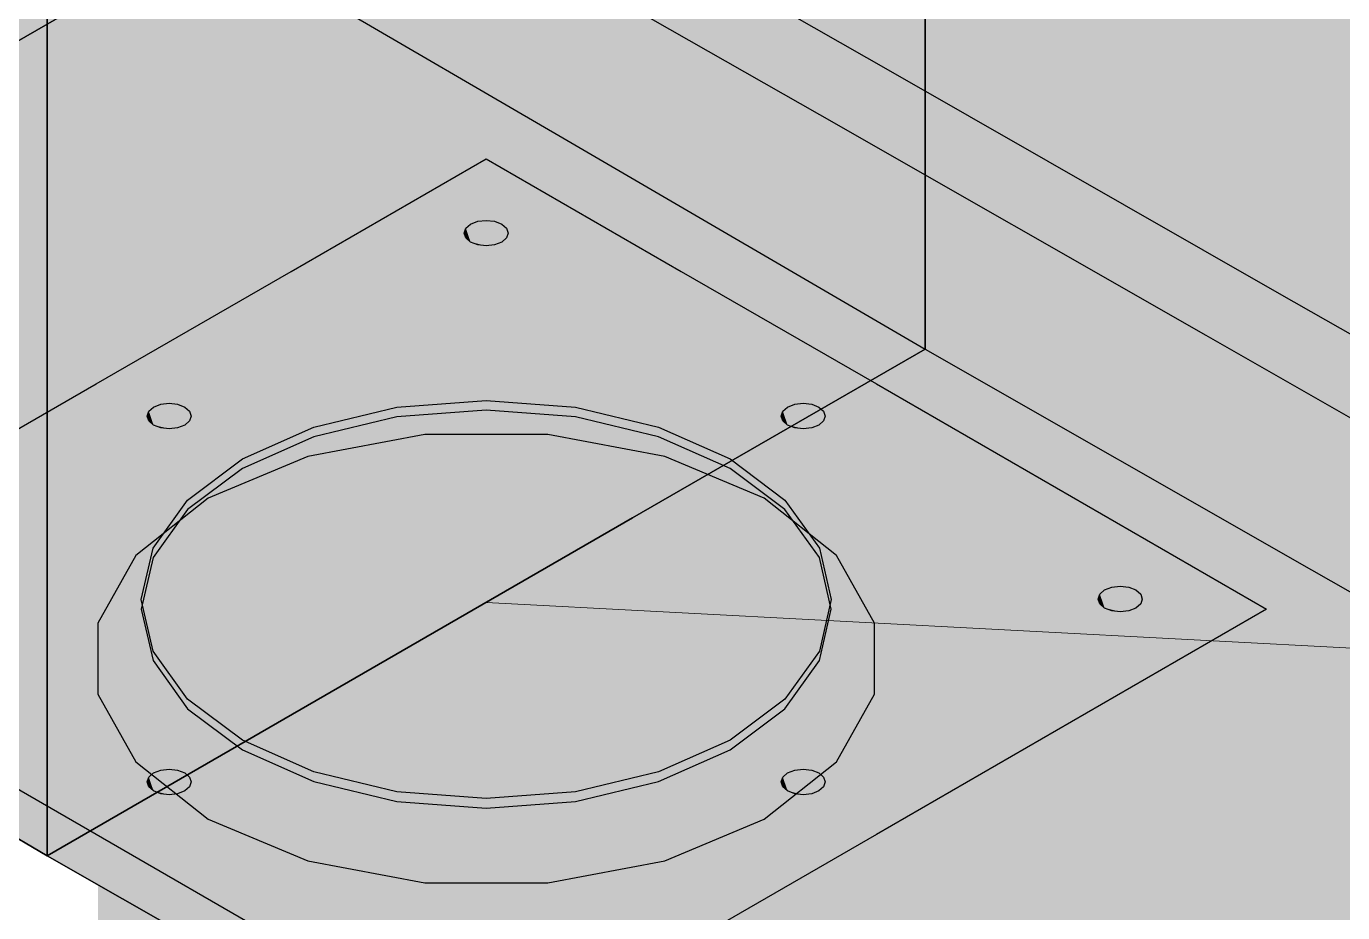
# Model space of a CAD drawing. Header units: metres. Extents: x 0 to 34.2, y 0 to 17.8.
# Drawn here: x 5.9806 to 6.2143, y 11.0714 to 11.2288 of the extents above; entities that cross this region are included whole.
import ezdxf

# ---------------------------------------------------------------- set-up
doc = ezdxf.new("R2010")
doc.units = ezdxf.units.M
doc.header["$LTSCALE"] = 0.25
doc.layers.add('ISO-ARISTAS', color=8, linetype='CONTINUOUS')
doc.layers.add('ISO-CONCRETO-SUP', color=254, linetype='CONTINUOUS', true_color=0xe8e8e8)
doc.layers.add('LLAMADAS', color=30, linetype='CONTINUOUS', lineweight=18)

msp = doc.modelspace()

# ---------------------------------------------------------------- linework, layer by layer
at = {"layer": 'ISO-ARISTAS', "color": 250}
for p, q in [((5.9843, 11.2215), (5.9843, 11.2915)), ((5.9843, 11.2915), (5.9843, 11.2215)), ((6.06588, 11.2598), (6.13446, 11.2206)), ((6.12147, 11.2131), (6.05289, 11.2523)), ((6.12147, 11.2131), (6.05289, 11.2523)), ((6.01288, 11.24573), (5.85699, 11.15573)), ((5.96092, 11.21574), (6.01288, 11.24573)), ((6.01288, 11.24573), (6.07653, 11.20862)), ((6.01288, 11.24573), (6.07653, 11.20862)), ((6.14018, 11.1715), (6.14018, 11.2415)), ((6.14018, 11.2415), (6.14018, 11.1715)), ((5.9843, 11.1515), (5.9843, 11.2215)), ((5.9843, 11.2215), (5.9843, 11.1515)), ((6.13446, 11.2206), (6.20305, 11.18139)), ((6.19006, 11.17389), (6.12147, 11.2131)), ((6.19006, 11.17389), (6.12147, 11.2131)), ((6.07653, 11.20862), (6.14018, 11.1715)), ((6.07653, 11.20862), (6.14018, 11.1715)), ((6.0276, 11.1853), (6.06224, 11.2053)), ((6.06224, 11.2053), (6.09688, 11.1853)), ((6.05862, 11.19297), (6.05947, 11.1937)), ((6.05947, 11.1937), (6.06074, 11.19419)), ((6.06074, 11.19419), (6.06224, 11.19436)), ((6.06224, 11.19436), (6.06374, 11.19419)), ((6.06374, 11.19419), (6.06501, 11.1937)), ((6.06501, 11.1937), (6.06586, 11.19297)), ((6.05832, 11.1921), (6.05862, 11.19297)), ((6.05862, 11.19123), (6.05832, 11.1921)), ((6.05947, 11.1905), (6.05862, 11.19123)), ((6.06586, 11.19123), (6.06501, 11.1905)), ((6.06586, 11.19297), (6.06616, 11.1921)), ((6.06616, 11.1921), (6.06586, 11.19123)), ((6.06074, 11.19001), (6.05947, 11.1905)), ((6.06224, 11.18984), (6.06074, 11.19001)), ((6.06374, 11.19001), (6.06224, 11.18984)), ((6.06501, 11.1905), (6.06374, 11.19001)), ((5.99296, 11.1653), (6.0276, 11.1853)), ((6.09688, 11.1853), (6.13152, 11.1653)), ((6.20305, 11.18139), (6.27163, 11.14219)), ((6.25864, 11.13469), (6.19006, 11.17389)), ((6.25864, 11.13469), (6.19006, 11.17389)), ((6.14018, 11.1715), (6.08822, 11.1415)), ((6.08822, 11.1415), (6.14018, 11.1715)), ((6.14018, 11.1715), (6.20877, 11.1323)), ((6.14018, 11.1715), (6.20877, 11.1323)), ((5.95832, 11.1453), (5.99296, 11.1653)), ((6.13152, 11.1653), (6.16617, 11.1453)), ((6.00233, 11.16047), (6.00318, 11.1612)), ((6.00318, 11.1612), (6.00445, 11.16169)), ((6.00445, 11.16169), (6.00595, 11.16186)), ((6.00595, 11.16186), (6.00745, 11.16169)), ((6.00745, 11.16169), (6.00872, 11.1612)), ((6.00872, 11.1612), (6.00957, 11.16047)), ((6.03162, 11.15762), (6.04639, 11.16115)), ((6.04639, 11.16115), (6.06224, 11.16236)), ((6.06224, 11.16066), (6.04639, 11.15945)), ((6.06224, 11.16236), (6.07809, 11.16115)), ((6.07809, 11.15945), (6.06224, 11.16066)), ((6.07809, 11.16115), (6.09286, 11.15762)), ((6.11491, 11.16047), (6.11576, 11.1612)), ((6.11576, 11.1612), (6.11703, 11.16169)), ((6.11703, 11.16169), (6.11853, 11.16186)), ((6.11853, 11.16186), (6.12003, 11.16169)), ((6.12003, 11.16169), (6.12131, 11.1612)), ((6.12131, 11.1612), (6.12215, 11.16047)), ((6.00203, 11.1596), (6.00233, 11.16047)), ((6.00233, 11.15873), (6.00203, 11.1596)), ((6.00318, 11.158), (6.00233, 11.15873)), ((6.00957, 11.15873), (6.00872, 11.158)), ((6.00957, 11.16047), (6.00987, 11.1596)), ((6.00987, 11.1596), (6.00957, 11.15873)), ((6.04639, 11.15945), (6.03162, 11.15592)), ((6.09286, 11.15592), (6.07809, 11.15945)), ((6.11461, 11.1596), (6.11491, 11.16047)), ((6.11491, 11.15873), (6.11461, 11.1596)), ((6.11576, 11.158), (6.11491, 11.15873)), ((6.12215, 11.15873), (6.12131, 11.158)), ((6.12215, 11.16047), (6.12245, 11.1596)), ((6.12245, 11.1596), (6.12215, 11.15873)), ((6.00445, 11.15751), (6.00318, 11.158)), ((6.00595, 11.15734), (6.00445, 11.15751)), ((6.00745, 11.15751), (6.00595, 11.15734)), ((6.00872, 11.158), (6.00745, 11.15751)), ((6.01894, 11.152), (6.03162, 11.15762)), ((6.03162, 11.15592), (6.01894, 11.1503)), ((6.05132, 11.15631), (6.03055, 11.15241)), ((6.05132, 11.15631), (6.03055, 11.15241)), ((6.07316, 11.15631), (6.05132, 11.15631)), ((6.07316, 11.15631), (6.05132, 11.15631)), ((6.09394, 11.15241), (6.07316, 11.15631)), ((6.09394, 11.15241), (6.07316, 11.15631)), ((6.09286, 11.15762), (6.10554, 11.152)), ((6.10554, 11.1503), (6.09286, 11.15592)), ((6.11703, 11.15751), (6.11576, 11.158)), ((6.11853, 11.15734), (6.11703, 11.15751)), ((6.12003, 11.15751), (6.11853, 11.15734)), ((6.12131, 11.158), (6.12003, 11.15751)), ((5.9843, 11.0815), (5.9843, 11.1515)), ((5.9843, 11.1515), (5.9843, 11.0815)), ((6.00921, 11.14468), (6.01894, 11.152)), ((6.03055, 11.15241), (6.01288, 11.145)), ((6.03055, 11.15241), (6.01288, 11.145)), ((6.11161, 11.145), (6.09394, 11.15241)), ((6.11161, 11.145), (6.09394, 11.15241)), ((6.10554, 11.152), (6.11528, 11.14468)), ((6.01894, 11.1503), (6.00921, 11.14298)), ((6.11528, 11.14298), (6.10554, 11.1503)), ((6.01288, 11.145), (6.00004, 11.1348)), ((6.01288, 11.145), (6.00004, 11.1348)), ((6.00309, 11.13615), (6.00921, 11.14468)), ((6.12444, 11.1348), (6.11161, 11.145)), ((6.12444, 11.1348), (6.11161, 11.145)), ((6.11528, 11.14468), (6.12139, 11.13615)), ((6.16617, 11.1453), (6.20081, 11.1253)), ((6.00921, 11.14298), (6.00309, 11.13445)), ((6.12139, 11.13445), (6.11528, 11.14298)), ((6.08822, 11.1415), (6.03626, 11.1115)), ((6.03626, 11.1115), (6.08822, 11.1415)), ((6.001, 11.127), (6.00309, 11.13615)), ((6.12139, 11.13615), (6.12348, 11.127)), ((6.00004, 11.1348), (5.99329, 11.12281)), ((6.00004, 11.1348), (5.99329, 11.12281)), ((6.00309, 11.13445), (6.001, 11.1253)), ((6.12348, 11.1253), (6.12139, 11.13445)), ((6.13119, 11.12281), (6.12444, 11.1348)), ((6.13119, 11.12281), (6.12444, 11.1348)), ((6.20877, 11.1323), (6.27736, 11.0931)), ((6.20877, 11.1323), (6.27736, 11.0931)), ((6.17091, 11.1271), (6.1712, 11.12797)), ((6.1712, 11.12797), (6.17205, 11.1287)), ((6.17205, 11.1287), (6.17333, 11.12919)), ((6.17333, 11.12919), (6.17483, 11.12936)), ((6.17483, 11.12936), (6.17633, 11.12919)), ((6.17633, 11.12919), (6.1776, 11.1287)), ((6.1776, 11.1287), (6.17845, 11.12797)), ((6.17845, 11.12797), (6.17874, 11.1271)), ((6.00309, 11.11785), (6.001, 11.127)), ((6.12348, 11.127), (6.12139, 11.11785)), ((6.1712, 11.12623), (6.17091, 11.1271)), ((6.17205, 11.1255), (6.1712, 11.12623)), ((6.17333, 11.12501), (6.17205, 11.1255)), ((6.1776, 11.1255), (6.17633, 11.12501)), ((6.17845, 11.12623), (6.1776, 11.1255)), ((6.17874, 11.1271), (6.17845, 11.12623)), ((6.001, 11.1253), (6.00309, 11.11615)), ((6.12139, 11.11615), (6.12348, 11.1253)), ((6.20081, 11.1253), (6.16617, 11.1053)), ((6.17483, 11.12484), (6.17333, 11.12501)), ((6.17633, 11.12501), (6.17483, 11.12484)), ((5.99329, 11.12281), (5.99329, 11.11019)), ((5.99329, 11.12281), (5.99329, 11.11019)), ((6.13119, 11.11019), (6.13119, 11.12281)), ((6.13119, 11.11019), (6.13119, 11.12281)), ((5.9843, 11.0815), (5.92065, 11.11862)), ((5.92065, 11.11862), (5.9843, 11.0815)), ((6.00921, 11.10932), (6.00309, 11.11785)), ((6.00309, 11.11615), (6.00921, 11.10762)), ((6.12139, 11.11785), (6.11528, 11.10932)), ((6.11528, 11.10762), (6.12139, 11.11615)), ((6.03626, 11.1115), (5.9843, 11.0815)), ((5.9843, 11.0815), (6.03626, 11.1115)), ((5.99329, 11.11019), (6.00004, 11.0982)), ((5.99329, 11.11019), (6.00004, 11.0982)), ((6.01894, 11.102), (6.00921, 11.10932)), ((6.11528, 11.10932), (6.10554, 11.102)), ((6.12444, 11.0982), (6.13119, 11.11019)), ((6.12444, 11.0982), (6.13119, 11.11019)), ((6.00921, 11.10762), (6.01894, 11.1003)), ((6.10554, 11.1003), (6.11528, 11.10762)), ((5.99296, 11.0853), (5.95832, 11.1053)), ((6.16617, 11.1053), (6.13152, 11.0853)), ((6.03162, 11.09638), (6.01894, 11.102)), ((6.01894, 11.1003), (6.03162, 11.09468)), ((6.10554, 11.102), (6.09286, 11.09638)), ((6.09286, 11.09468), (6.10554, 11.1003)), ((6.00004, 11.0982), (6.01288, 11.088)), ((6.00004, 11.0982), (6.01288, 11.088)), ((6.11161, 11.088), (6.12444, 11.0982)), ((6.11161, 11.088), (6.12444, 11.0982)), ((6.00203, 11.0946), (6.00233, 11.09547)), ((6.00233, 11.09547), (6.00318, 11.0962)), ((6.00318, 11.0962), (6.00445, 11.09669)), ((6.00445, 11.09669), (6.00595, 11.09686)), ((6.00595, 11.09686), (6.00745, 11.09669)), ((6.00745, 11.09669), (6.00872, 11.0962)), ((6.00872, 11.0962), (6.00957, 11.09547)), ((6.00957, 11.09547), (6.00987, 11.0946)), ((6.04639, 11.09285), (6.03162, 11.09638)), ((6.09286, 11.09638), (6.07809, 11.09285)), ((6.11461, 11.0946), (6.11491, 11.09547)), ((6.11491, 11.09547), (6.11576, 11.0962)), ((6.11576, 11.0962), (6.11703, 11.09669)), ((6.11703, 11.09669), (6.11853, 11.09686)), ((6.11853, 11.09686), (6.12003, 11.09669)), ((6.12003, 11.09669), (6.12131, 11.0962)), ((6.12131, 11.0962), (6.12215, 11.09547)), ((6.12215, 11.09547), (6.12245, 11.0946)), ((6.00233, 11.09373), (6.00203, 11.0946)), ((6.00318, 11.093), (6.00233, 11.09373)), ((6.00445, 11.09251), (6.00318, 11.093)), ((6.00872, 11.093), (6.00745, 11.09251)), ((6.00957, 11.09373), (6.00872, 11.093)), ((6.00987, 11.0946), (6.00957, 11.09373)), ((6.03162, 11.09468), (6.04639, 11.09115)), ((6.06224, 11.09164), (6.04639, 11.09285)), ((6.07809, 11.09285), (6.06224, 11.09164)), ((6.07809, 11.09115), (6.09286, 11.09468)), ((6.11491, 11.09373), (6.11461, 11.0946)), ((6.11576, 11.093), (6.11491, 11.09373)), ((6.11703, 11.09251), (6.11576, 11.093)), ((6.12131, 11.093), (6.12003, 11.09251)), ((6.12215, 11.09373), (6.12131, 11.093)), ((6.12245, 11.0946), (6.12215, 11.09373)), ((6.00595, 11.09234), (6.00445, 11.09251)), ((6.00745, 11.09251), (6.00595, 11.09234)), ((6.04639, 11.09115), (6.06224, 11.08994)), ((6.06224, 11.08994), (6.07809, 11.09115)), ((6.11853, 11.09234), (6.11703, 11.09251)), ((6.12003, 11.09251), (6.11853, 11.09234)), ((6.01288, 11.088), (6.03055, 11.08059)), ((6.01288, 11.088), (6.03055, 11.08059)), ((6.09394, 11.08059), (6.11161, 11.088)), ((6.09394, 11.08059), (6.11161, 11.088)), ((6.0276, 11.0653), (5.99296, 11.0853)), ((6.13152, 11.0853), (6.09688, 11.0653)), ((6.05289, 11.0423), (5.9843, 11.0815)), ((5.9843, 11.0815), (6.05289, 11.0423)), ((6.03055, 11.08059), (6.05132, 11.07669)), ((6.03055, 11.08059), (6.05132, 11.07669)), ((6.07316, 11.07669), (6.09394, 11.08059)), ((6.07316, 11.07669), (6.09394, 11.08059)), ((6.05132, 11.07669), (6.07316, 11.07669)), ((6.05132, 11.07669), (6.07316, 11.07669))]:
    msp.add_line(p, q, dxfattribs=at)
at = {"layer": 'ISO-CONCRETO-SUP', "true_color": 0xa8aaae}
msp.add_solid([(6.01288, 11.24573), (5.85699, 11.15573), (6.01288, 11.45574), (5.85699, 11.36574)], dxfattribs=at)
at = {"layer": 'ISO-CONCRETO-SUP', "true_color": 0xaaadb3}
for points in [[(5.92065, 11.25862), (5.9843, 11.2215), (5.92065, 11.32862), (5.9843, 11.2915)], [(6.01288, 11.24573), (6.07653, 11.20862), (6.01288, 11.31574), (6.07653, 11.27862)], [(6.14018, 11.2415), (6.20877, 11.2023), (6.14018, 11.3115), (6.20877, 11.2723)], [(5.9843, 11.2215), (6.05289, 11.1823), (5.9843, 11.2915), (6.05289, 11.2523)], [(6.07653, 11.20862), (6.14018, 11.1715), (6.07653, 11.27862), (6.14018, 11.2415)], [(6.20877, 11.2023), (6.27736, 11.1631), (6.20877, 11.2723), (6.27736, 11.2331)], [(5.92065, 11.18862), (5.9843, 11.1515), (5.92065, 11.25862), (5.9843, 11.2215)], [(6.05289, 11.1823), (6.12147, 11.1431), (6.05289, 11.2523), (6.12147, 11.2131)], [(6.14018, 11.1715), (6.20877, 11.1323), (6.14018, 11.2415), (6.20877, 11.2023)], [(5.9843, 11.1515), (6.05289, 11.1123), (5.9843, 11.2215), (6.05289, 11.1823)], [(6.12147, 11.1431), (6.19006, 11.10389), (6.12147, 11.2131), (6.19006, 11.17389)], [(6.20877, 11.1323), (6.27736, 11.0931), (6.20877, 11.2023), (6.27736, 11.1631)], [(5.92065, 11.11862), (5.9843, 11.0815), (5.92065, 11.18862), (5.9843, 11.1515)], [(6.05289, 11.1123), (6.12147, 11.0731), (6.05289, 11.1823), (6.12147, 11.1431)], [(6.19006, 11.10389), (6.25864, 11.06469), (6.19006, 11.17389), (6.25864, 11.13469)], [(5.9843, 11.0815), (6.05289, 11.0423), (5.9843, 11.1515), (6.05289, 11.1123)], [(6.12147, 11.0731), (6.19006, 11.03389), (6.12147, 11.1431), (6.19006, 11.10389)], [(6.05289, 11.0423), (6.12147, 11.0031), (6.05289, 11.1123), (6.12147, 11.0731)], [(6.19006, 11.03389), (6.25864, 10.99469), (6.19006, 11.10389), (6.25864, 11.06469)], [(6.12147, 11.0031), (6.19006, 10.96389), (6.12147, 11.0731), (6.19006, 11.03389)]]:
    msp.add_solid(points, dxfattribs=at)
at = {"layer": 'ISO-CONCRETO-SUP', "true_color": 0xbcc0c7}
for points in [[(6.06588, 11.2598), (6.13446, 11.2206), (6.05289, 11.2523), (6.12147, 11.2131)], [(6.01288, 11.24573), (6.07653, 11.20862), (5.96092, 11.21574), (6.02457, 11.17862)], [(6.13446, 11.2206), (6.20305, 11.18139), (6.12147, 11.2131), (6.19006, 11.17389)], [(5.96092, 11.21574), (6.02457, 11.17862), (5.90896, 11.18574), (5.97261, 11.14862)], [(6.07653, 11.20862), (6.14018, 11.1715), (6.02457, 11.17862), (6.08822, 11.1415)], [(6.06224, 11.2053), (6.09688, 11.1853), (6.0276, 11.1853), (6.06224, 11.1653)], [(6.0276, 11.1853), (6.06224, 11.1653), (5.99296, 11.1653), (6.0276, 11.1453)], [(6.09688, 11.1853), (6.13152, 11.1653), (6.06224, 11.1653), (6.09688, 11.1453)], [(6.20305, 11.18139), (6.27163, 11.14219), (6.19006, 11.17389), (6.25864, 11.13469)], [(6.02457, 11.17862), (6.08822, 11.1415), (5.97261, 11.14862), (6.03626, 11.1115)], [(6.14018, 11.1715), (6.20877, 11.1323), (6.08822, 11.1415), (6.15681, 11.1023)], [(5.99296, 11.1653), (6.0276, 11.1453), (5.95832, 11.1453), (5.99296, 11.1253)], [(6.06224, 11.1653), (6.09688, 11.1453), (6.0276, 11.1453), (6.06224, 11.1253)], [(6.13152, 11.1653), (6.16617, 11.1453), (6.09688, 11.1453), (6.13152, 11.1253)], [(5.97261, 11.14862), (6.03626, 11.1115), (5.92065, 11.11862), (5.9843, 11.0815)], [(5.95832, 11.1453), (5.99296, 11.1253), (5.92368, 11.1253), (5.95832, 11.1053)], [(6.0276, 11.1453), (6.06224, 11.1253), (5.99296, 11.1253), (6.0276, 11.1053)], [(6.09688, 11.1453), (6.13152, 11.1253), (6.06224, 11.1253), (6.09688, 11.1053)], [(6.16617, 11.1453), (6.20081, 11.1253), (6.13152, 11.1253), (6.16617, 11.1053)], [(6.08822, 11.1415), (6.15681, 11.1023), (6.03626, 11.1115), (6.10485, 11.0723)], [(6.20877, 11.1323), (6.27736, 11.0931), (6.15681, 11.1023), (6.22539, 11.0631)], [(5.99296, 11.1253), (6.0276, 11.1053), (5.95832, 11.1053), (5.99296, 11.0853)], [(6.06224, 11.1253), (6.09688, 11.1053), (6.0276, 11.1053), (6.06224, 11.0853)], [(6.13152, 11.1253), (6.16617, 11.1053), (6.09688, 11.1053), (6.13152, 11.0853)], [(6.03626, 11.1115), (6.10485, 11.0723), (5.9843, 11.0815), (6.05289, 11.0423)], [(6.0276, 11.1053), (6.06224, 11.0853), (5.99296, 11.0853), (6.0276, 11.0653)], [(6.09688, 11.1053), (6.13152, 11.0853), (6.06224, 11.0853), (6.09688, 11.0653)], [(6.15681, 11.1023), (6.22539, 11.0631), (6.10485, 11.0723), (6.17343, 11.0331)], [(6.06224, 11.0853), (6.09688, 11.0653), (6.0276, 11.0653), (6.06224, 11.0453)], [(6.10485, 11.0723), (6.17343, 11.0331), (6.05289, 11.0423), (6.12147, 11.0031)]]:
    msp.add_solid(points, dxfattribs=at)
at = {"layer": 'ISO-CONCRETO-SUP', "true_color": 0x6b6d73}
for points in [[(6.05947, 11.1905), (6.05862, 11.19297), (6.05947, 11.1937)], [(6.05947, 11.1905), (6.06074, 11.19419), (6.06224, 11.19436)], [(6.05947, 11.1905), (6.06224, 11.19436), (6.06374, 11.19419)], [(6.05947, 11.1905), (6.05947, 11.1937), (6.06074, 11.19419)], [(6.05947, 11.1905), (6.06374, 11.19419), (6.06501, 11.1937)], [(6.05947, 11.1905), (6.06501, 11.1937), (6.06586, 11.19297)], [(6.05947, 11.1905), (6.05832, 11.1921), (6.05862, 11.19297)], [(6.05947, 11.1905), (6.05862, 11.19123), (6.05832, 11.1921)], [(6.05947, 11.1905), (6.06586, 11.19297), (6.06616, 11.1921)], [(6.05947, 11.1905), (6.06616, 11.1921), (6.06586, 11.19123)], [(6.05947, 11.1905), (6.06586, 11.19123), (6.06501, 11.1905)], [(6.05947, 11.1905), (6.06501, 11.1905), (6.06374, 11.19001)], [(6.05947, 11.1905), (6.06374, 11.19001), (6.06224, 11.18984)], [(6.05947, 11.1905), (6.06224, 11.18984), (6.06074, 11.19001)], [(6.00318, 11.158), (6.00233, 11.16047), (6.00318, 11.1612)], [(6.00318, 11.158), (6.00445, 11.16169), (6.00595, 11.16186)], [(6.00318, 11.158), (6.00595, 11.16186), (6.00745, 11.16169)], [(6.00318, 11.158), (6.00318, 11.1612), (6.00445, 11.16169)], [(6.00318, 11.158), (6.00745, 11.16169), (6.00872, 11.1612)], [(6.00318, 11.158), (6.00872, 11.1612), (6.00957, 11.16047)], [(6.11576, 11.158), (6.11491, 11.16047), (6.11576, 11.1612)], [(6.11576, 11.158), (6.11703, 11.16169), (6.11853, 11.16186)], [(6.11576, 11.158), (6.11853, 11.16186), (6.12003, 11.16169)], [(6.11576, 11.158), (6.11576, 11.1612), (6.11703, 11.16169)], [(6.11576, 11.158), (6.12003, 11.16169), (6.12131, 11.1612)], [(6.11576, 11.158), (6.12131, 11.1612), (6.12215, 11.16047)], [(6.00318, 11.158), (6.00203, 11.1596), (6.00233, 11.16047)], [(6.00318, 11.158), (6.00233, 11.15873), (6.00203, 11.1596)], [(6.00318, 11.158), (6.00957, 11.16047), (6.00987, 11.1596)], [(6.00318, 11.158), (6.00987, 11.1596), (6.00957, 11.15873)], [(6.00318, 11.158), (6.00957, 11.15873), (6.00872, 11.158)], [(6.11576, 11.158), (6.11461, 11.1596), (6.11491, 11.16047)], [(6.11576, 11.158), (6.11491, 11.15873), (6.11461, 11.1596)], [(6.11576, 11.158), (6.12215, 11.16047), (6.12245, 11.1596)], [(6.11576, 11.158), (6.12245, 11.1596), (6.12215, 11.15873)], [(6.11576, 11.158), (6.12215, 11.15873), (6.12131, 11.158)], [(6.00318, 11.158), (6.00872, 11.158), (6.00745, 11.15751)], [(6.00318, 11.158), (6.00745, 11.15751), (6.00595, 11.15734)], [(6.00318, 11.158), (6.00595, 11.15734), (6.00445, 11.15751)], [(6.11576, 11.158), (6.12131, 11.158), (6.12003, 11.15751)], [(6.11576, 11.158), (6.12003, 11.15751), (6.11853, 11.15734)], [(6.11576, 11.158), (6.11853, 11.15734), (6.11703, 11.15751)], [(6.17205, 11.1255), (6.17091, 11.1271), (6.1712, 11.12797)], [(6.17205, 11.1255), (6.1712, 11.12797), (6.17205, 11.1287)], [(6.17205, 11.1255), (6.17333, 11.12919), (6.17483, 11.12936)], [(6.17205, 11.1255), (6.17483, 11.12936), (6.17633, 11.12919)], [(6.17205, 11.1255), (6.17205, 11.1287), (6.17333, 11.12919)], [(6.17205, 11.1255), (6.17633, 11.12919), (6.1776, 11.1287)], [(6.17205, 11.1255), (6.1776, 11.1287), (6.17845, 11.12797)], [(6.17205, 11.1255), (6.17845, 11.12797), (6.17874, 11.1271)], [(6.17205, 11.1255), (6.1712, 11.12623), (6.17091, 11.1271)], [(6.17205, 11.1255), (6.17874, 11.1271), (6.17845, 11.12623)], [(6.17205, 11.1255), (6.17845, 11.12623), (6.1776, 11.1255)], [(6.17205, 11.1255), (6.1776, 11.1255), (6.17633, 11.12501)], [(6.17205, 11.1255), (6.17633, 11.12501), (6.17483, 11.12484)], [(6.17205, 11.1255), (6.17483, 11.12484), (6.17333, 11.12501)], [(6.00318, 11.093), (6.00203, 11.0946), (6.00233, 11.09547)], [(6.00318, 11.093), (6.00233, 11.09547), (6.00318, 11.0962)], [(6.00318, 11.093), (6.00445, 11.09669), (6.00595, 11.09686)], [(6.00318, 11.093), (6.00595, 11.09686), (6.00745, 11.09669)], [(6.00318, 11.093), (6.00318, 11.0962), (6.00445, 11.09669)], [(6.00318, 11.093), (6.00745, 11.09669), (6.00872, 11.0962)], [(6.00318, 11.093), (6.00872, 11.0962), (6.00957, 11.09547)], [(6.00318, 11.093), (6.00957, 11.09547), (6.00987, 11.0946)], [(6.11576, 11.093), (6.11461, 11.0946), (6.11491, 11.09547)], [(6.11576, 11.093), (6.11491, 11.09547), (6.11576, 11.0962)], [(6.11576, 11.093), (6.11703, 11.09669), (6.11853, 11.09686)], [(6.11576, 11.093), (6.11853, 11.09686), (6.12003, 11.09669)], [(6.11576, 11.093), (6.11576, 11.0962), (6.11703, 11.09669)], [(6.11576, 11.093), (6.12003, 11.09669), (6.12131, 11.0962)], [(6.11576, 11.093), (6.12131, 11.0962), (6.12215, 11.09547)], [(6.11576, 11.093), (6.12215, 11.09547), (6.12245, 11.0946)], [(6.00318, 11.093), (6.00233, 11.09373), (6.00203, 11.0946)], [(6.00318, 11.093), (6.00987, 11.0946), (6.00957, 11.09373)], [(6.00318, 11.093), (6.00957, 11.09373), (6.00872, 11.093)], [(6.00318, 11.093), (6.00872, 11.093), (6.00745, 11.09251)], [(6.00318, 11.093), (6.00745, 11.09251), (6.00595, 11.09234)], [(6.00318, 11.093), (6.00595, 11.09234), (6.00445, 11.09251)], [(6.11576, 11.093), (6.11491, 11.09373), (6.11461, 11.0946)], [(6.11576, 11.093), (6.12245, 11.0946), (6.12215, 11.09373)], [(6.11576, 11.093), (6.12215, 11.09373), (6.12131, 11.093)], [(6.11576, 11.093), (6.12131, 11.093), (6.12003, 11.09251)], [(6.11576, 11.093), (6.12003, 11.09251), (6.11853, 11.09234)], [(6.11576, 11.093), (6.11853, 11.09234), (6.11703, 11.09251)]]:
    msp.add_solid(points, dxfattribs=at)
at = {"layer": 'ISO-CONCRETO-SUP', "true_color": 0x3e4247}
for points in [[(6.01894, 11.102), (6.04639, 11.16115), (6.06224, 11.16236)], [(6.01894, 11.102), (6.06224, 11.16236), (6.07809, 11.16115)], [(6.01894, 11.102), (6.03162, 11.15762), (6.04639, 11.16115)], [(6.01894, 11.102), (6.07809, 11.16115), (6.09286, 11.15762)], [(6.01894, 11.102), (6.01894, 11.152), (6.03162, 11.15762)], [(6.01894, 11.102), (6.09286, 11.15762), (6.10554, 11.152)], [(6.01894, 11.102), (6.00921, 11.14468), (6.01894, 11.152)], [(6.01894, 11.102), (6.10554, 11.152), (6.11528, 11.14468)], [(6.01894, 11.102), (6.00309, 11.13615), (6.00921, 11.14468)], [(6.01894, 11.102), (6.11528, 11.14468), (6.12139, 11.13615)], [(6.01894, 11.102), (6.001, 11.127), (6.00309, 11.13615)], [(6.01894, 11.102), (6.12139, 11.13615), (6.12348, 11.127)], [(6.01894, 11.102), (6.00309, 11.11785), (6.001, 11.127)], [(6.01894, 11.102), (6.12348, 11.127), (6.12139, 11.11785)], [(6.01894, 11.102), (6.00921, 11.10932), (6.00309, 11.11785)], [(6.01894, 11.102), (6.12139, 11.11785), (6.11528, 11.10932)], [(6.01894, 11.102), (6.11528, 11.10932), (6.10554, 11.102)], [(6.01894, 11.102), (6.10554, 11.102), (6.09286, 11.09638)], [(6.01894, 11.102), (6.09286, 11.09638), (6.07809, 11.09285)], [(6.01894, 11.102), (6.07809, 11.09285), (6.06224, 11.09164)], [(6.01894, 11.102), (6.06224, 11.09164), (6.04639, 11.09285)], [(6.01894, 11.102), (6.04639, 11.09285), (6.03162, 11.09638)]]:
    msp.add_solid(points, dxfattribs=at)
at = {"layer": 'ISO-CONCRETO-SUP', "true_color": 0xafb3b9}
for points in [[(6.06224, 11.16066), (6.04639, 11.15945), (6.06224, 11.11106), (6.04639, 11.10985)], [(6.06224, 11.11106), (6.04639, 11.10985), (6.06224, 11.06146), (6.04639, 11.06025)], [(6.06224, 11.08994), (6.07809, 11.09115), (6.06224, 11.04034), (6.07809, 11.04155)]]:
    msp.add_solid(points, dxfattribs=at)
at = {"layer": 'ISO-CONCRETO-SUP', "true_color": 0xb3b6bd}
for points in [[(6.07809, 11.15945), (6.06224, 11.16066), (6.07809, 11.10985), (6.06224, 11.11106)], [(6.07809, 11.10985), (6.06224, 11.11106), (6.07809, 11.06025), (6.06224, 11.06146)], [(6.04639, 11.09115), (6.06224, 11.08994), (6.04639, 11.04155), (6.06224, 11.04034)]]:
    msp.add_solid(points, dxfattribs=at)
at = {"layer": 'ISO-CONCRETO-SUP', "true_color": 0xa8acb2}
for points in [[(6.04639, 11.15945), (6.03162, 11.15592), (6.04639, 11.10985), (6.03162, 11.10632)], [(6.04639, 11.10985), (6.03162, 11.10632), (6.04639, 11.06025), (6.03162, 11.05672)], [(6.07809, 11.09115), (6.09286, 11.09468), (6.07809, 11.04155), (6.09286, 11.04508)]]:
    msp.add_solid(points, dxfattribs=at)
at = {"layer": 'ISO-CONCRETO-SUP', "true_color": 0xb2b5bc}
for points in [[(6.09286, 11.15592), (6.07809, 11.15945), (6.09286, 11.10632), (6.07809, 11.10985)], [(6.09286, 11.10632), (6.07809, 11.10985), (6.09286, 11.05672), (6.07809, 11.06025)], [(6.03162, 11.09468), (6.04639, 11.09115), (6.03162, 11.04508), (6.04639, 11.04155)]]:
    msp.add_solid(points, dxfattribs=at)
at = {"layer": 'ISO-CONCRETO-SUP', "true_color": 0x9ea1a7}
for points in [[(6.03162, 11.15592), (6.01894, 11.1503), (6.03162, 11.10632), (6.01894, 11.1007)], [(6.03162, 11.10632), (6.01894, 11.1007), (6.03162, 11.05672), (6.01894, 11.0511)], [(6.09286, 11.09468), (6.10554, 11.1003), (6.09286, 11.04508), (6.10554, 11.0507)]]:
    msp.add_solid(points, dxfattribs=at)
at = {"layer": 'ISO-CONCRETO-SUP', "true_color": 0x92aec8}
for points in [[(6.05132, 11.15631), (6.03055, 11.15241), (6.05132, 11.08331), (6.03055, 11.07941)], [(6.05132, 11.08331), (6.03055, 11.07941), (6.05132, 11.01031), (6.03055, 11.00641)], [(6.07316, 11.07669), (6.09394, 11.08059), (6.07316, 11.00369), (6.09394, 11.00759)]]:
    msp.add_solid(points, dxfattribs=at)
at = {"layer": 'ISO-CONCRETO-SUP', "true_color": 0xa1c0dd}
for points in [[(6.06224, 11.1165), (6.05132, 11.15631), (6.03055, 11.15241)], [(6.06224, 11.1165), (6.07316, 11.15631), (6.05132, 11.15631)], [(6.06224, 11.1165), (6.09394, 11.15241), (6.07316, 11.15631)], [(6.06224, 11.1165), (6.03055, 11.15241), (6.01288, 11.145)], [(6.06224, 11.1165), (6.11161, 11.145), (6.09394, 11.15241)], [(6.06224, 11.1165), (6.01288, 11.145), (6.00004, 11.1348)], [(6.06224, 11.1165), (6.12444, 11.1348), (6.11161, 11.145)], [(6.06224, 11.1165), (6.00004, 11.1348), (5.99329, 11.12281)], [(6.06224, 11.1165), (6.13119, 11.12281), (6.12444, 11.1348)], [(6.06224, 11.1165), (5.99329, 11.12281), (5.99329, 11.11019)], [(6.06224, 11.1165), (6.13119, 11.11019), (6.13119, 11.12281)], [(6.06224, 11.1165), (5.99329, 11.11019), (6.00004, 11.0982)], [(6.06224, 11.1165), (6.00004, 11.0982), (6.01288, 11.088)], [(6.06224, 11.1165), (6.01288, 11.088), (6.03055, 11.08059)], [(6.06224, 11.1165), (6.03055, 11.08059), (6.05132, 11.07669)], [(6.06224, 11.1165), (6.05132, 11.07669), (6.07316, 11.07669)], [(6.06224, 11.1165), (6.12444, 11.0982), (6.13119, 11.11019)], [(6.06224, 11.1165), (6.11161, 11.088), (6.12444, 11.0982)], [(6.06224, 11.1165), (6.09394, 11.08059), (6.11161, 11.088)], [(6.06224, 11.1165), (6.07316, 11.07669), (6.09394, 11.08059)]]:
    msp.add_solid(points, dxfattribs=at)
at = {"layer": 'ISO-CONCRETO-SUP', "true_color": 0x98b5d0}
for points in [[(6.07316, 11.15631), (6.05132, 11.15631), (6.07316, 11.08331), (6.05132, 11.08331)], [(6.07316, 11.08331), (6.05132, 11.08331), (6.07316, 11.01031), (6.05132, 11.01031)], [(6.05132, 11.07669), (6.07316, 11.07669), (6.05132, 11.00369), (6.07316, 11.00369)]]:
    msp.add_solid(points, dxfattribs=at)
at = {"layer": 'ISO-CONCRETO-SUP', "true_color": 0x99b6d1}
for points in [[(6.09394, 11.15241), (6.07316, 11.15631), (6.09394, 11.07941), (6.07316, 11.08331)], [(6.09394, 11.07941), (6.07316, 11.08331), (6.09394, 11.00641), (6.07316, 11.01031)], [(6.03055, 11.08059), (6.05132, 11.07669), (6.03055, 11.00759), (6.05132, 11.00369)]]:
    msp.add_solid(points, dxfattribs=at)
at = {"layer": 'ISO-CONCRETO-SUP', "true_color": 0xadb1b7}
for points in [[(6.10554, 11.1503), (6.09286, 11.15592), (6.10554, 11.1007), (6.09286, 11.10632)], [(6.10554, 11.1007), (6.09286, 11.10632), (6.10554, 11.0511), (6.09286, 11.05672)], [(6.01894, 11.1003), (6.03162, 11.09468), (6.01894, 11.0507), (6.03162, 11.04508)]]:
    msp.add_solid(points, dxfattribs=at)
at = {"layer": 'ISO-CONCRETO-SUP', "true_color": 0x88a2bb}
for points in [[(6.03055, 11.15241), (6.01288, 11.145), (6.03055, 11.07941), (6.01288, 11.072)], [(6.09394, 11.08059), (6.11161, 11.088), (6.09394, 11.00759), (6.11161, 11.015)], [(6.03055, 11.07941), (6.01288, 11.072), (6.03055, 11.00641), (6.01288, 10.999)]]:
    msp.add_solid(points, dxfattribs=at)
at = {"layer": 'ISO-CONCRETO-SUP', "true_color": 0x95b1cc}
for points in [[(6.11161, 11.145), (6.09394, 11.15241), (6.11161, 11.072), (6.09394, 11.07941)], [(6.01288, 11.088), (6.03055, 11.08059), (6.01288, 11.015), (6.03055, 11.00759)], [(6.11161, 11.072), (6.09394, 11.07941), (6.11161, 10.999), (6.09394, 11.00641)]]:
    msp.add_solid(points, dxfattribs=at)
at = {"layer": 'ISO-CONCRETO-SUP', "true_color": 0x92949a}
for points in [[(6.01894, 11.1503), (6.00921, 11.14298), (6.01894, 11.1007), (6.00921, 11.09338)], [(6.10554, 11.1003), (6.11528, 11.10762), (6.10554, 11.0507), (6.11528, 11.05802)], [(6.01894, 11.1007), (6.00921, 11.09338), (6.01894, 11.0511), (6.00921, 11.04378)]]:
    msp.add_solid(points, dxfattribs=at)
at = {"layer": 'ISO-CONCRETO-SUP', "true_color": 0xa5a8af}
for points in [[(6.11528, 11.14298), (6.10554, 11.1503), (6.11528, 11.09338), (6.10554, 11.1007)], [(6.00921, 11.10762), (6.01894, 11.1003), (6.00921, 11.05802), (6.01894, 11.0507)], [(6.11528, 11.09338), (6.10554, 11.1007), (6.11528, 11.04378), (6.10554, 11.0511)]]:
    msp.add_solid(points, dxfattribs=at)
at = {"layer": 'ISO-CONCRETO-SUP', "true_color": 0x7c93a9}
for points in [[(6.01288, 11.145), (6.00004, 11.1348), (6.01288, 11.072), (6.00004, 11.0618)], [(6.11161, 11.088), (6.12444, 11.0982), (6.11161, 11.015), (6.12444, 11.0252)], [(6.01288, 11.072), (6.00004, 11.0618), (6.01288, 10.999), (6.00004, 10.9888)]]:
    msp.add_solid(points, dxfattribs=at)
at = {"layer": 'ISO-CONCRETO-SUP', "true_color": 0x8da7c1}
for points in [[(6.12444, 11.1348), (6.11161, 11.145), (6.12444, 11.0618), (6.11161, 11.072)], [(6.00004, 11.0982), (6.01288, 11.088), (6.00004, 11.0252), (6.01288, 11.015)], [(6.12444, 11.0618), (6.11161, 11.072), (6.12444, 10.9888), (6.11161, 10.999)]]:
    msp.add_solid(points, dxfattribs=at)
at = {"layer": 'ISO-CONCRETO-SUP', "true_color": 0x83868b}
for points in [[(6.00921, 11.14298), (6.00309, 11.13445), (6.00921, 11.09338), (6.00309, 11.08485)], [(6.11528, 11.10762), (6.12139, 11.11615), (6.11528, 11.05802), (6.12139, 11.06655)], [(6.00921, 11.09338), (6.00309, 11.08485), (6.00921, 11.04378), (6.00309, 11.03525)]]:
    msp.add_solid(points, dxfattribs=at)
at = {"layer": 'ISO-CONCRETO-SUP', "true_color": 0x9a9da3}
for points in [[(6.12139, 11.13445), (6.11528, 11.14298), (6.12139, 11.08485), (6.11528, 11.09338)], [(6.00309, 11.11615), (6.00921, 11.10762), (6.00309, 11.06655), (6.00921, 11.05802)], [(6.12139, 11.08485), (6.11528, 11.09338), (6.12139, 11.03525), (6.11528, 11.04378)]]:
    msp.add_solid(points, dxfattribs=at)
at = {"layer": 'ISO-CONCRETO-SUP', "true_color": 0x6d8195}
for points in [[(6.00004, 11.1348), (5.99329, 11.12281), (6.00004, 11.0618), (5.99329, 11.04981)], [(6.12444, 11.0982), (6.13119, 11.11019), (6.12444, 11.0252), (6.13119, 11.03719)]]:
    msp.add_solid(points, dxfattribs=at)
at = {"layer": 'ISO-CONCRETO-SUP', "true_color": 0x797c80}
for points in [[(6.00309, 11.13445), (6.001, 11.1253), (6.00309, 11.08485), (6.001, 11.0757)], [(6.12139, 11.11615), (6.12348, 11.1253), (6.12139, 11.06655), (6.12348, 11.0757)], [(6.00309, 11.08485), (6.001, 11.0757), (6.00309, 11.03525), (6.001, 11.0261)], [(6.12139, 11.06655), (6.12348, 11.0757), (6.12139, 11.01695), (6.12348, 11.0261)]]:
    msp.add_solid(points, dxfattribs=at)
at = {"layer": 'ISO-CONCRETO-SUP', "true_color": 0x8d9095}
for points in [[(6.12348, 11.1253), (6.12139, 11.13445), (6.12348, 11.0757), (6.12139, 11.08485)], [(6.001, 11.1253), (6.00309, 11.11615), (6.001, 11.0757), (6.00309, 11.06655)], [(6.12348, 11.0757), (6.12139, 11.08485), (6.12348, 11.0261), (6.12139, 11.03525)], [(6.001, 11.0757), (6.00309, 11.06655), (6.001, 11.0261), (6.00309, 11.01695)]]:
    msp.add_solid(points, dxfattribs=at)
at = {"layer": 'ISO-CONCRETO-SUP', "true_color": 0x8199b0}
for points in [[(6.13119, 11.12281), (6.12444, 11.1348), (6.13119, 11.04981), (6.12444, 11.0618)], [(5.99329, 11.11019), (6.00004, 11.0982), (5.99329, 11.03719), (6.00004, 11.0252)]]:
    msp.add_solid(points, dxfattribs=at)
at = {"layer": 'ISO-CONCRETO-SUP', "true_color": 0x687c8e}
for points in [[(5.99329, 11.12281), (5.99329, 11.11019), (5.99329, 11.04981), (5.99329, 11.03719)], [(6.13119, 11.11019), (6.13119, 11.12281), (6.13119, 11.03719), (6.13119, 11.04981)]]:
    msp.add_solid(points, dxfattribs=at)
at = {"layer": 'LLAMADAS'}
msp.add_line((18.48, 10.46886), (6.06224, 11.1265), dxfattribs=at)
msp.add_solid([(6.06224, 11.1265), (6.12693, 11.09994), (6.12937, 11.14608)], dxfattribs=at)

doc.saveas('drawing.dxf')
